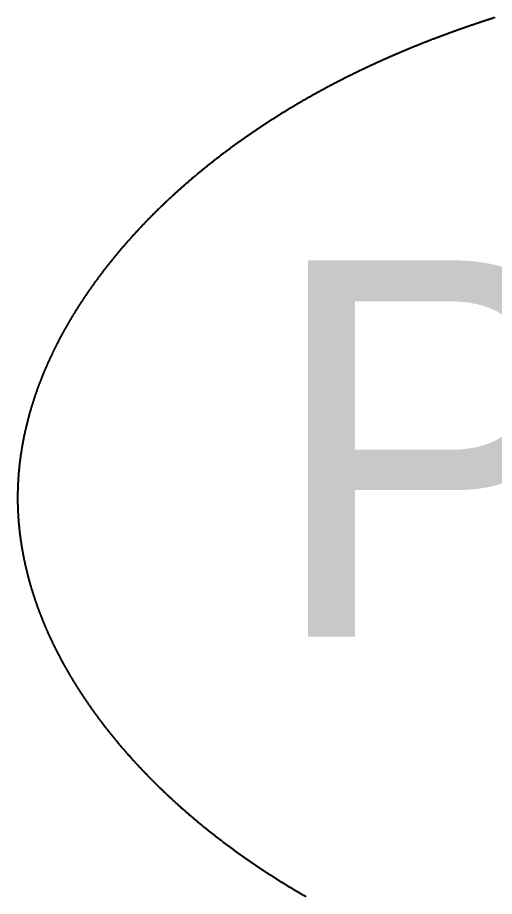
# Model space of a CAD drawing. Header units: millimetres. Extents: x 88 to 97873, y 32 to 55088.
# Drawn here: x 48573.68 to 48580.33, y 4638.84 to 4651.09 of the extents above; entities that cross this region are included whole.
import ezdxf

# ---------------------------------------------------------------- set-up
doc = ezdxf.new("R2010")
doc.units = ezdxf.units.MM
doc.header["$LTSCALE"] = 0.3
doc.layers.add('FICHAS_XLR', color=7, linetype='Continuous')
doc.styles.add('Standar', font='GOTHIC.TTF', dxfattribs={"height": 1.35})

# ---------------------------------------------------------------- blocks, each defined once
blk = doc.blocks.new('FICHA_XLR_FEMEA')
at = {"layer": 'FICHAS_XLR', "color": 0}
blk.add_lwpolyline([(-257.39, 1631.54), (-257.71, 1631.44), (-258.04, 1631.33), (-258.37, 1631.23), (-258.69, 1631.12), (-259.02, 1631.02), (-259.35, 1630.91), (-259.67, 1630.81), (-260, 1630.7), (-260.33, 1630.6), (-260.65, 1630.49), (-260.98, 1630.39), (-261.3, 1630.28), (-261.63, 1630.18), (-261.96, 1630.07), (-262.28, 1629.96), (-262.61, 1629.86), (-262.93, 1629.75), (-263.26, 1629.64), (-263.58, 1629.54), (-263.91, 1629.43), (-264.23, 1629.32), (-264.56, 1629.21), (-264.88, 1629.11), (-265.21, 1629), (-265.53, 1628.89), (-265.85, 1628.78), (-266.18, 1628.68), (-266.5, 1628.57), (-266.82, 1628.46), (-267.15, 1628.35), (-267.47, 1628.24), (-267.79, 1628.13), (-268.12, 1628.02), (-268.44, 1627.91), (-268.76, 1627.8), (-269.09, 1627.69), (-269.41, 1627.58), (-269.73, 1627.48), (-270.05, 1627.36), (-270.38, 1627.25), (-270.7, 1627.14), (-271.02, 1627.03), (-271.34, 1626.92), (-271.66, 1626.81), (-271.99, 1626.7), (-272.31, 1626.59), (-272.63, 1626.48), (-272.95, 1626.37), (-273.27, 1626.25), (-273.59, 1626.14), (-273.91, 1626.03), (-274.23, 1625.92), (-274.55, 1625.81), (-274.87, 1625.69), (-275.19, 1625.58), (-275.51, 1625.47), (-275.83, 1625.35), (-276.15, 1625.24), (-276.47, 1625.13), (-276.79, 1625.01), (-277.11, 1624.9), (-277.43, 1624.79), (-277.75, 1624.67), (-278.07, 1624.56), (-278.39, 1624.44), (-278.71, 1624.33), (-279.03, 1624.22), (-279.35, 1624.1), (-279.66, 1623.99), (-279.98, 1623.87), (-280.3, 1623.75), (-280.62, 1623.64), (-280.94, 1623.52), (-281.25, 1623.41), (-281.57, 1623.29), (-281.89, 1623.18), (-282.21, 1623.06), (-282.52, 1622.94), (-282.84, 1622.83), (-283.16, 1622.71), (-283.47, 1622.59), (-283.79, 1622.48), (-284.11, 1622.36), (-284.42, 1622.24), (-284.74, 1622.12), (-285.05, 1622.01), (-285.37, 1621.89), (-285.69, 1621.77), (-286, 1621.65), (-286.32, 1621.53), (-286.63, 1621.41), (-286.95, 1621.29), (-287.26, 1621.18), (-287.58, 1621.06), (-287.89, 1620.94), (-288.21, 1620.82), (-288.52, 1620.7), (-288.84, 1620.58), (-289.15, 1620.46), (-289.46, 1620.34), (-289.78, 1620.22), (-290.09, 1620.1), (-290.41, 1619.98), (-290.72, 1619.86), (-291.03, 1619.74), (-291.35, 1619.61), (-291.66, 1619.49), (-291.97, 1619.37), (-292.28, 1619.25), (-292.6, 1619.13), (-292.91, 1619.01), (-293.22, 1618.88), (-293.53, 1618.76), (-293.85, 1618.64), (-294.16, 1618.52), (-294.47, 1618.39), (-294.78, 1618.27), (-295.09, 1618.15), (-295.4, 1618.03), (-295.71, 1617.9), (-296.03, 1617.78), (-296.34, 1617.65), (-296.65, 1617.53), (-296.96, 1617.41), (-297.27, 1617.28), (-297.58, 1617.16), (-297.89, 1617.03), (-298.2, 1616.91), (-298.51, 1616.78), (-298.82, 1616.66), (-299.13, 1616.53), (-299.44, 1616.41), (-299.75, 1616.28), (-300.06, 1616.16), (-300.36, 1616.03), (-300.67, 1615.9), (-300.98, 1615.78), (-301.29, 1615.65), (-301.6, 1615.53), (-301.91, 1615.4), (-302.22, 1615.27), (-302.52, 1615.15), (-302.83, 1615.02), (-303.14, 1614.89), (-303.45, 1614.76), (-303.75, 1614.64), (-304.06, 1614.51), (-304.37, 1614.38), (-304.67, 1614.25), (-304.98, 1614.12), (-305.29, 1613.99), (-305.59, 1613.87), (-305.9, 1613.74), (-306.21, 1613.61), (-306.51, 1613.48), (-306.82, 1613.35), (-307.12, 1613.22), (-307.43, 1613.09), (-307.74, 1612.96), (-308.04, 1612.83), (-308.35, 1612.7), (-308.65, 1612.57), (-308.95, 1612.44), (-309.26, 1612.31), (-309.56, 1612.18), (-309.87, 1612.05), (-310.17, 1611.92), (-310.48, 1611.78), (-310.78, 1611.65), (-311.08, 1611.52), (-311.39, 1611.39), (-311.69, 1611.26), (-311.99, 1611.12), (-312.3, 1610.99), (-312.6, 1610.86), (-312.9, 1610.73), (-313.21, 1610.59), (-313.51, 1610.46), (-313.81, 1610.33), (-314.11, 1610.19), (-314.41, 1610.06), (-314.72, 1609.93), (-315.02, 1609.79), (-315.32, 1609.66), (-315.62, 1609.52), (-315.92, 1609.39), (-316.22, 1609.26), (-316.52, 1609.12), (-316.82, 1608.99), (-317.12, 1608.85), (-317.42, 1608.72), (-317.73, 1608.58), (-318.03, 1608.45), (-318.33, 1608.31), (-318.62, 1608.17), (-318.92, 1608.04), (-319.22, 1607.9), (-319.52, 1607.76), (-319.82, 1607.63), (-320.12, 1607.49), (-320.42, 1607.35), (-320.72, 1607.22), (-321.02, 1607.08), (-321.32, 1606.94), (-321.61, 1606.81), (-321.91, 1606.67), (-322.21, 1606.53), (-322.51, 1606.39), (-322.8, 1606.25), (-323.1, 1606.12), (-323.4, 1605.98), (-323.7, 1605.84), (-323.99, 1605.7), (-324.29, 1605.56), (-324.59, 1605.42), (-324.88, 1605.28), (-325.18, 1605.14), (-325.47, 1605), (-325.77, 1604.86), (-326.07, 1604.72), (-326.36, 1604.58), (-326.66, 1604.44), (-326.95, 1604.3), (-327.25, 1604.16), (-327.54, 1604.02), (-327.84, 1603.88), (-328.13, 1603.74), (-328.43, 1603.59), (-328.72, 1603.45), (-329.01, 1603.31), (-329.31, 1603.17), (-329.6, 1603.03), (-329.9, 1602.89), (-330.19, 1602.74), (-330.48, 1602.6), (-330.78, 1602.46), (-331.07, 1602.31), (-331.36, 1602.17), (-331.65, 1602.03), (-331.95, 1601.88), (-332.24, 1601.74), (-332.53, 1601.6), (-332.82, 1601.45), (-333.11, 1601.31), (-333.41, 1601.16), (-333.7, 1601.02), (-333.99, 1600.88), (-334.28, 1600.73), (-334.57, 1600.59), (-334.86, 1600.44), (-335.15, 1600.3), (-335.44, 1600.15), (-335.73, 1600), (-336.02, 1599.86), (-336.31, 1599.71), (-336.6, 1599.57), (-336.89, 1599.42), (-337.18, 1599.27), (-337.47, 1599.13), (-337.76, 1598.98), (-338.05, 1598.83), (-338.34, 1598.69), (-338.63, 1598.54), (-338.91, 1598.39), (-339.2, 1598.24), (-339.49, 1598.1), (-339.78, 1597.95), (-340.07, 1597.8), (-340.35, 1597.65), (-340.64, 1597.5), (-340.93, 1597.35), (-341.21, 1597.2), (-341.5, 1597.06), (-341.79, 1596.91), (-342.07, 1596.76), (-342.36, 1596.61), (-342.65, 1596.46), (-342.93, 1596.31), (-343.22, 1596.16), (-343.5, 1596.01), (-343.79, 1595.86), (-344.07, 1595.71), (-344.36, 1595.56), (-344.64, 1595.4), (-344.93, 1595.25), (-345.21, 1595.1), (-345.5, 1594.95), (-345.78, 1594.8), (-346.07, 1594.65), (-346.35, 1594.5), (-346.63, 1594.34), (-346.92, 1594.19), (-347.2, 1594.04), (-347.48, 1593.89), (-347.77, 1593.73), (-348.05, 1593.58), (-348.33, 1593.43), (-348.61, 1593.27), (-348.9, 1593.12), (-349.18, 1592.97), (-349.46, 1592.81), (-349.74, 1592.66), (-350.02, 1592.5), (-350.3, 1592.35), (-350.59, 1592.2), (-350.87, 1592.04), (-351.15, 1591.89), (-351.43, 1591.73), (-351.71, 1591.58), (-351.99, 1591.42), (-352.27, 1591.26), (-352.55, 1591.11), (-352.83, 1590.95), (-353.11, 1590.8), (-353.39, 1590.64), (-353.67, 1590.48), (-353.95, 1590.33), (-354.22, 1590.17), (-354.5, 1590.01), (-354.78, 1589.86), (-355.06, 1589.7), (-355.34, 1589.54), (-355.62, 1589.39), (-355.89, 1589.23), (-356.17, 1589.07), (-356.45, 1588.91), (-356.73, 1588.75), (-357, 1588.59), (-357.28, 1588.44), (-357.56, 1588.28), (-357.83, 1588.12), (-358.11, 1587.96), (-358.39, 1587.8), (-358.66, 1587.64), (-358.94, 1587.48), (-359.21, 1587.32), (-359.49, 1587.16), (-359.76, 1587), (-360.04, 1586.84), (-360.31, 1586.68), (-360.59, 1586.52), (-360.86, 1586.36), (-361.14, 1586.2), (-361.41, 1586.04), (-361.68, 1585.88), (-361.96, 1585.71), (-362.23, 1585.55), (-362.5, 1585.39), (-362.78, 1585.23), (-363.05, 1585.07), (-363.32, 1584.9), (-363.6, 1584.74), (-363.87, 1584.58), (-364.14, 1584.42), (-364.41, 1584.25), (-364.68, 1584.09), (-364.96, 1583.93), (-365.23, 1583.76), (-365.5, 1583.6), (-365.77, 1583.44), (-366.04, 1583.27), (-366.31, 1583.11), (-366.58, 1582.94), (-366.85, 1582.78), (-367.12, 1582.62), (-367.39, 1582.45), (-367.66, 1582.29), (-367.93, 1582.12), (-368.2, 1581.96), (-368.47, 1581.79), (-368.74, 1581.63), (-369.01, 1581.46), (-369.28, 1581.29), (-369.54, 1581.13), (-369.81, 1580.96), (-370.08, 1580.8), (-370.35, 1580.63), (-370.62, 1580.46), (-370.88, 1580.3), (-371.15, 1580.13), (-371.42, 1579.96), (-371.68, 1579.79), (-371.95, 1579.63), (-372.22, 1579.46), (-372.48, 1579.29), (-372.75, 1579.12), (-373.01, 1578.96), (-373.28, 1578.79), (-373.55, 1578.62), (-373.81, 1578.45), (-374.08, 1578.28), (-374.34, 1578.11), (-374.61, 1577.94), (-374.87, 1577.77), (-375.13, 1577.61), (-375.4, 1577.44), (-375.66, 1577.27), (-375.93, 1577.1), (-376.19, 1576.93), (-376.45, 1576.76), (-376.72, 1576.59), (-376.98, 1576.42), (-377.24, 1576.24), (-377.5, 1576.07), (-377.77, 1575.9), (-378.03, 1575.73), (-378.29, 1575.56), (-378.55, 1575.39), (-378.81, 1575.22), (-379.07, 1575.05), (-379.34, 1574.87), (-379.6, 1574.7), (-379.86, 1574.53), (-380.12, 1574.36), (-380.38, 1574.19), (-380.64, 1574.01), (-380.9, 1573.84), (-381.16, 1573.67), (-381.42, 1573.49), (-381.68, 1573.32), (-381.94, 1573.15), (-382.19, 1572.97), (-382.45, 1572.8), (-382.71, 1572.63), (-382.97, 1572.45), (-383.23, 1572.28), (-383.49, 1572.1), (-383.74, 1571.93), (-384, 1571.76), (-384.26, 1571.58), (-384.52, 1571.41), (-384.77, 1571.23), (-385.03, 1571.06), (-385.29, 1570.88), (-385.54, 1570.71), (-385.8, 1570.53), (-386.05, 1570.35), (-386.31, 1570.18), (-386.56, 1570), (-386.82, 1569.83), (-387.07, 1569.65), (-387.33, 1569.47), (-387.58, 1569.3), (-387.84, 1569.12), (-388.09, 1568.94), (-388.35, 1568.77), (-388.6, 1568.59), (-388.85, 1568.41), (-389.11, 1568.23), (-389.36, 1568.06), (-389.61, 1567.88), (-389.87, 1567.7), (-390.12, 1567.52), (-390.37, 1567.34), (-390.62, 1567.16), (-390.88, 1566.99), (-391.13, 1566.81), (-391.38, 1566.63), (-391.63, 1566.45), (-391.88, 1566.27), (-392.13, 1566.09), (-392.38, 1565.91), (-392.63, 1565.73), (-392.88, 1565.55), (-393.13, 1565.37), (-393.38, 1565.19), (-393.63, 1565.01), (-393.88, 1564.83), (-394.13, 1564.65), (-394.38, 1564.47), (-394.63, 1564.29), (-394.88, 1564.11), (-395.13, 1563.93), (-395.37, 1563.75), (-395.62, 1563.57), (-395.87, 1563.38), (-396.12, 1563.2), (-396.36, 1563.02), (-396.61, 1562.84), (-396.86, 1562.66), (-397.1, 1562.47), (-397.35, 1562.29), (-397.6, 1562.11), (-397.84, 1561.93), (-398.09, 1561.74), (-398.33, 1561.56), (-398.58, 1561.38), (-398.82, 1561.2), (-399.07, 1561.01), (-399.31, 1560.83), (-399.56, 1560.64), (-399.8, 1560.46), (-400.05, 1560.28), (-400.29, 1560.09), (-400.53, 1559.91), (-400.78, 1559.72), (-401.02, 1559.54), (-401.26, 1559.36), (-401.51, 1559.17), (-401.75, 1558.99), (-401.99, 1558.8), (-402.23, 1558.62), (-402.48, 1558.43), (-402.72, 1558.25), (-402.96, 1558.06), (-403.2, 1557.87), (-403.44, 1557.69), (-403.68, 1557.5), (-403.92, 1557.32), (-404.16, 1557.13), (-404.4, 1556.94), (-404.64, 1556.76), (-404.88, 1556.57), (-405.12, 1556.38), (-405.36, 1556.2), (-405.6, 1556.01), (-405.84, 1555.82), (-406.08, 1555.63), (-406.32, 1555.45), (-406.55, 1555.26), (-406.79, 1555.07), (-407.03, 1554.88), (-407.27, 1554.7), (-407.5, 1554.51), (-407.74, 1554.32), (-407.98, 1554.13), (-408.21, 1553.94), (-408.45, 1553.75), (-408.69, 1553.57), (-408.92, 1553.38), (-409.16, 1553.19), (-409.39, 1553), (-409.63, 1552.81), (-409.86, 1552.62), (-410.1, 1552.43), (-410.33, 1552.24), (-410.57, 1552.05), (-410.8, 1551.86), (-411.04, 1551.67), (-411.27, 1551.48), (-411.5, 1551.29), (-411.74, 1551.1), (-411.97, 1550.91), (-412.2, 1550.72), (-412.43, 1550.53), (-412.67, 1550.33), (-412.9, 1550.14), (-413.13, 1549.95), (-413.36, 1549.76), (-413.59, 1549.57), (-413.82, 1549.38), (-414.06, 1549.19), (-414.29, 1548.99), (-414.52, 1548.8), (-414.75, 1548.61), (-414.98, 1548.42), (-415.21, 1548.22), (-415.44, 1548.03), (-415.67, 1547.84), (-415.89, 1547.65), (-416.12, 1547.45), (-416.35, 1547.26), (-416.58, 1547.07), (-416.81, 1546.87), (-417.04, 1546.68), (-417.26, 1546.49), (-417.49, 1546.29), (-417.72, 1546.1), (-417.95, 1545.9), (-418.17, 1545.71), (-418.4, 1545.52), (-418.63, 1545.32), (-418.85, 1545.13), (-419.08, 1544.93), (-419.3, 1544.74), (-419.53, 1544.54), (-419.75, 1544.35), (-419.98, 1544.15), (-420.2, 1543.96), (-420.43, 1543.76), (-420.65, 1543.57), (-420.88, 1543.37), (-421.1, 1543.17), (-421.32, 1542.98), (-421.55, 1542.78), (-421.77, 1542.59), (-421.99, 1542.39), (-422.22, 1542.19), (-422.44, 1542), (-422.66, 1541.8), (-422.88, 1541.6), (-423.1, 1541.41), (-423.32, 1541.21), (-423.55, 1541.01), (-423.77, 1540.82), (-423.99, 1540.62), (-424.21, 1540.42), (-424.43, 1540.22), (-424.65, 1540.02), (-424.87, 1539.83), (-425.09, 1539.63), (-425.31, 1539.43), (-425.53, 1539.23), (-425.74, 1539.03), (-425.96, 1538.84), (-426.18, 1538.64), (-426.4, 1538.44), (-426.62, 1538.24), (-426.83, 1538.04), (-427.05, 1537.84), (-427.27, 1537.64), (-427.49, 1537.44), (-427.7, 1537.24), (-427.92, 1537.04), (-428.14, 1536.84), (-428.35, 1536.64), (-428.57, 1536.44), (-428.78, 1536.24), (-429, 1536.04), (-429.21, 1535.84), (-429.43, 1535.64), (-429.64, 1535.44), (-429.86, 1535.24), (-430.07, 1535.04), (-430.28, 1534.84), (-430.5, 1534.64), (-430.71, 1534.44), (-430.92, 1534.24), (-431.14, 1534.04), (-431.35, 1533.83), (-431.56, 1533.63), (-431.77, 1533.43), (-431.98, 1533.23), (-432.2, 1533.03), (-432.41, 1532.82), (-432.62, 1532.62), (-432.83, 1532.42), (-433.04, 1532.22), (-433.25, 1532.02), (-433.46, 1531.81), (-433.67, 1531.61), (-433.88, 1531.41), (-434.09, 1531.2), (-434.3, 1531), (-434.51, 1530.8), (-434.72, 1530.59), (-434.92, 1530.39), (-435.13, 1530.19), (-435.34, 1529.98), (-435.55, 1529.78), (-435.75, 1529.58), (-435.96, 1529.37), (-436.17, 1529.17), (-436.38, 1528.96), (-436.58, 1528.76), (-436.79, 1528.55), (-436.99, 1528.35), (-437.2, 1528.15), (-437.4, 1527.94), (-437.61, 1527.74), (-437.81, 1527.53), (-438.02, 1527.33), (-438.22, 1527.12), (-438.43, 1526.92), (-438.63, 1526.71), (-438.84, 1526.5), (-439.04, 1526.3), (-439.24, 1526.09), (-439.44, 1525.89), (-439.65, 1525.68), (-439.85, 1525.47), (-440.05, 1525.27), (-440.25, 1525.06), (-440.46, 1524.86), (-440.66, 1524.65), (-440.86, 1524.44), (-441.06, 1524.24), (-441.26, 1524.03), (-441.46, 1523.82), (-441.66, 1523.61), (-441.86, 1523.41), (-442.06, 1523.2), (-442.26, 1522.99), (-442.46, 1522.79), (-442.66, 1522.58), (-442.86, 1522.37), (-443.05, 1522.16), (-443.25, 1521.95), (-443.45, 1521.75), (-443.65, 1521.54), (-443.84, 1521.33), (-444.04, 1521.12), (-444.24, 1520.91), (-444.43, 1520.7), (-444.63, 1520.5), (-444.83, 1520.29), (-445.02, 1520.08), (-445.22, 1519.87), (-445.41, 1519.66), (-445.61, 1519.45), (-445.8, 1519.24), (-446, 1519.03), (-446.19, 1518.82), (-446.39, 1518.61), (-446.58, 1518.4), (-446.77, 1518.19), (-446.97, 1517.98), (-447.16, 1517.77), (-447.35, 1517.56), (-447.54, 1517.35), (-447.74, 1517.14), (-447.93, 1516.93), (-448.12, 1516.72), (-448.31, 1516.51), (-448.5, 1516.3), (-448.69, 1516.09), (-448.88, 1515.88), (-449.07, 1515.67), (-449.26, 1515.45), (-449.45, 1515.24), (-449.64, 1515.03), (-449.83, 1514.82), (-450.02, 1514.61), (-450.21, 1514.4), (-450.4, 1514.19), (-450.59, 1513.97), (-450.77, 1513.76), (-450.96, 1513.55), (-451.15, 1513.34), (-451.34, 1513.13), (-451.52, 1512.91), (-451.71, 1512.7), (-451.9, 1512.49), (-452.08, 1512.28), (-452.27, 1512.06), (-452.45, 1511.85), (-452.64, 1511.64), (-452.82, 1511.42), (-453.01, 1511.21), (-453.19, 1511), (-453.38, 1510.78), (-453.56, 1510.57), (-453.75, 1510.36), (-453.93, 1510.14), (-454.11, 1509.93), (-454.3, 1509.72), (-454.48, 1509.5), (-454.66, 1509.29), (-454.84, 1509.07), (-455.02, 1508.86), (-455.21, 1508.64), (-455.39, 1508.43), (-455.57, 1508.22), (-455.75, 1508), (-455.93, 1507.79), (-456.11, 1507.57), (-456.29, 1507.36), (-456.47, 1507.14), (-456.65, 1506.93), (-456.83, 1506.71), (-457.01, 1506.5), (-457.19, 1506.28), (-457.36, 1506.06), (-457.54, 1505.85), (-457.72, 1505.63), (-457.9, 1505.42), (-458.07, 1505.2), (-458.25, 1504.99), (-458.43, 1504.77), (-458.6, 1504.55), (-458.78, 1504.34), (-458.96, 1504.12), (-459.13, 1503.9), (-459.31, 1503.69), (-459.48, 1503.47), (-459.66, 1503.25), (-459.83, 1503.04), (-460.01, 1502.82), (-460.18, 1502.6), (-460.35, 1502.39), (-460.53, 1502.17), (-460.7, 1501.95), (-460.87, 1501.74), (-461.05, 1501.52), (-461.22, 1501.3), (-461.39, 1501.08), (-461.56, 1500.87), (-461.73, 1500.65), (-461.91, 1500.43), (-462.08, 1500.21), (-462.25, 1499.99), (-462.42, 1499.78), (-462.59, 1499.56), (-462.76, 1499.34), (-462.93, 1499.12), (-463.1, 1498.9), (-463.27, 1498.68), (-463.43, 1498.46), (-463.6, 1498.25), (-463.77, 1498.03), (-463.94, 1497.81), (-464.11, 1497.59), (-464.27, 1497.37), (-464.44, 1497.15), (-464.61, 1496.93), (-464.77, 1496.71), (-464.94, 1496.49), (-465.11, 1496.27), (-465.27, 1496.05), (-465.44, 1495.83), (-465.6, 1495.61), (-465.77, 1495.39), (-465.93, 1495.17), (-466.1, 1494.95), (-466.26, 1494.73), (-466.42, 1494.51), (-466.59, 1494.29), (-466.75, 1494.07), (-466.91, 1493.85), (-467.08, 1493.63), (-467.24, 1493.41), (-467.4, 1493.19), (-467.56, 1492.97), (-467.72, 1492.75), (-467.88, 1492.53), (-468.05, 1492.31), (-468.21, 1492.09), (-468.37, 1491.86), (-468.53, 1491.64), (-468.69, 1491.42), (-468.85, 1491.2), (-469.01, 1490.98), (-469.16, 1490.76), (-469.32, 1490.54), (-469.48, 1490.31), (-469.64, 1490.09), (-469.8, 1489.87), (-469.95, 1489.65), (-470.11, 1489.43), (-470.27, 1489.2), (-470.43, 1488.98), (-470.58, 1488.76), (-470.74, 1488.54), (-470.89, 1488.31), (-471.05, 1488.09), (-471.2, 1487.87), (-471.36, 1487.65), (-471.51, 1487.42), (-471.67, 1487.2), (-471.82, 1486.98), (-471.98, 1486.75), (-472.13, 1486.53), (-472.28, 1486.31), (-472.44, 1486.08), (-472.59, 1485.86), (-472.74, 1485.64), (-472.89, 1485.41), (-473.04, 1485.19), (-473.2, 1484.97), (-473.35, 1484.74), (-473.5, 1484.52), (-473.65, 1484.29), (-473.8, 1484.07), (-473.95, 1483.85), (-474.1, 1483.62), (-474.25, 1483.4), (-474.4, 1483.17), (-474.55, 1482.95), (-474.69, 1482.72), (-474.84, 1482.5), (-474.99, 1482.28), (-475.14, 1482.05), (-475.29, 1481.83), (-475.43, 1481.6), (-475.58, 1481.38), (-475.73, 1481.15), (-475.87, 1480.93), (-476.02, 1480.7), (-476.16, 1480.48), (-476.31, 1480.25), (-476.45, 1480.02), (-476.6, 1479.8), (-476.74, 1479.57), (-476.89, 1479.35), (-477.03, 1479.12), (-477.18, 1478.9), (-477.32, 1478.67), (-477.46, 1478.45), (-477.6, 1478.22), (-477.75, 1477.99), (-477.89, 1477.77), (-478.03, 1477.54), (-478.17, 1477.31), (-478.31, 1477.09), (-478.45, 1476.86), (-478.6, 1476.64), (-478.74, 1476.41), (-478.88, 1476.18), (-479.02, 1475.96), (-479.15, 1475.73), (-479.29, 1475.5), (-479.43, 1475.28), (-479.57, 1475.05), (-479.71, 1474.82), (-479.85, 1474.59), (-479.99, 1474.37), (-480.12, 1474.14), (-480.26, 1473.91), (-480.4, 1473.68), (-480.53, 1473.46), (-480.67, 1473.23), (-480.8, 1473), (-480.94, 1472.77), (-481.08, 1472.55), (-481.21, 1472.32), (-481.35, 1472.09), (-481.48, 1471.86), (-481.61, 1471.64), (-481.75, 1471.41), (-481.88, 1471.18), (-482.01, 1470.95), (-482.15, 1470.72), (-482.28, 1470.49), (-482.41, 1470.27), (-482.54, 1470.04), (-482.68, 1469.81), (-482.81, 1469.58), (-482.94, 1469.35), (-483.07, 1469.12), (-483.2, 1468.89), (-483.33, 1468.67), (-483.46, 1468.44), (-483.59, 1468.21), (-483.72, 1467.98), (-483.85, 1467.75), (-483.97, 1467.52), (-484.1, 1467.29), (-484.23, 1467.06), (-484.36, 1466.83), (-484.49, 1466.6), (-484.61, 1466.37), (-484.74, 1466.14), (-484.87, 1465.91), (-484.99, 1465.68), (-485.12, 1465.45), (-485.24, 1465.22), (-485.37, 1465), (-485.49, 1464.77), (-485.62, 1464.54), (-485.74, 1464.31), (-485.87, 1464.07), (-485.99, 1463.84), (-486.11, 1463.61), (-486.24, 1463.38), (-486.36, 1463.15), (-486.48, 1462.92), (-486.6, 1462.69), (-486.73, 1462.46), (-486.85, 1462.23), (-486.97, 1462), (-487.09, 1461.77), (-487.21, 1461.54), (-487.33, 1461.31), (-487.45, 1461.08), (-487.57, 1460.85), (-487.69, 1460.62), (-487.81, 1460.38), (-487.93, 1460.15), (-488.05, 1459.92), (-488.16, 1459.69), (-488.28, 1459.46), (-488.4, 1459.23), (-488.52, 1459), (-488.63, 1458.77), (-488.75, 1458.53), (-488.87, 1458.3), (-488.98, 1458.07), (-489.1, 1457.84), (-489.21, 1457.61), (-489.33, 1457.38), (-489.44, 1457.14), (-489.56, 1456.91), (-489.67, 1456.68), (-489.78, 1456.45), (-489.9, 1456.22), (-490.01, 1455.98), (-490.12, 1455.75), (-490.24, 1455.52), (-490.35, 1455.29), (-490.46, 1455.05), (-490.57, 1454.82), (-490.68, 1454.59), (-490.79, 1454.36), (-490.9, 1454.12), (-491.01, 1453.89), (-491.12, 1453.66), (-491.23, 1453.43), (-491.34, 1453.19), (-491.45, 1452.96), (-491.56, 1452.73), (-491.67, 1452.49), (-491.78, 1452.26), (-491.89, 1452.03), (-491.99, 1451.79), (-492.1, 1451.56), (-492.21, 1451.33), (-492.31, 1451.09), (-492.42, 1450.86), (-492.53, 1450.63), (-492.63, 1450.39), (-492.74, 1450.16), (-492.84, 1449.93), (-492.95, 1449.69), (-493.05, 1449.46), (-493.15, 1449.23), (-493.26, 1448.99), (-493.36, 1448.76), (-493.46, 1448.52), (-493.57, 1448.29), (-493.67, 1448.06), (-493.77, 1447.82), (-493.87, 1447.59), (-493.97, 1447.35), (-494.07, 1447.12), (-494.17, 1446.89), (-494.27, 1446.65), (-494.37, 1446.42), (-494.47, 1446.18), (-494.57, 1445.95), (-494.67, 1445.71), (-494.77, 1445.48), (-494.87, 1445.25), (-494.97, 1445.01), (-495.07, 1444.78), (-495.16, 1444.54), (-495.26, 1444.31), (-495.36, 1444.07), (-495.45, 1443.84), (-495.55, 1443.6), (-495.65, 1443.37), (-495.74, 1443.13), (-495.84, 1442.9), (-495.93, 1442.66), (-496.03, 1442.43), (-496.12, 1442.19), (-496.21, 1441.96), (-496.31, 1441.72), (-496.4, 1441.49), (-496.49, 1441.25), (-496.59, 1441.02), (-496.68, 1440.78), (-496.77, 1440.54), (-496.86, 1440.31), (-496.95, 1440.07), (-497.04, 1439.84), (-497.13, 1439.6), (-497.22, 1439.37), (-497.31, 1439.13), (-497.4, 1438.89), (-497.49, 1438.66), (-497.58, 1438.42), (-497.67, 1438.19), (-497.76, 1437.95), (-497.85, 1437.72), (-497.93, 1437.48), (-498.02, 1437.24), (-498.11, 1437.01), (-498.19, 1436.77), (-498.28, 1436.53), (-498.37, 1436.3), (-498.45, 1436.06), (-498.54, 1435.83), (-498.62, 1435.59), (-498.71, 1435.35), (-498.79, 1435.12), (-498.88, 1434.88), (-498.96, 1434.64), (-499.04, 1434.41), (-499.13, 1434.17), (-499.21, 1433.93), (-499.29, 1433.7), (-499.37, 1433.46), (-499.45, 1433.22), (-499.54, 1432.99), (-499.62, 1432.75), (-499.7, 1432.51), (-499.78, 1432.28), (-499.86, 1432.04), (-499.94, 1431.8), (-500.02, 1431.56), (-500.09, 1431.33), (-500.17, 1431.09), (-500.25, 1430.85), (-500.33, 1430.62), (-500.41, 1430.38), (-500.48, 1430.14), (-500.56, 1429.9), (-500.64, 1429.67), (-500.71, 1429.43), (-500.79, 1429.19), (-500.87, 1428.95), (-500.94, 1428.72), (-501.02, 1428.48), (-501.09, 1428.24), (-501.16, 1428), (-501.24, 1427.77), (-501.31, 1427.53), (-501.38, 1427.29), (-501.46, 1427.05), (-501.53, 1426.82), (-501.6, 1426.58), (-501.67, 1426.34), (-501.75, 1426.1), (-501.82, 1425.86), (-501.89, 1425.63), (-501.96, 1425.39), (-502.03, 1425.15), (-502.1, 1424.91), (-502.17, 1424.67), (-502.24, 1424.44), (-502.31, 1424.2), (-502.37, 1423.96), (-502.44, 1423.72), (-502.51, 1423.48), (-502.58, 1423.25), (-502.64, 1423.01), (-502.71, 1422.77), (-502.78, 1422.53), (-502.84, 1422.29), (-502.91, 1422.05), (-502.97, 1421.82), (-503.04, 1421.58), (-503.1, 1421.34), (-503.17, 1421.1), (-503.23, 1420.86), (-503.3, 1420.62), (-503.36, 1420.38), (-503.42, 1420.15), (-503.48, 1419.91), (-503.55, 1419.67), (-503.61, 1419.43), (-503.67, 1419.19), (-503.73, 1418.95), (-503.79, 1418.71), (-503.85, 1418.47), (-503.91, 1418.23), (-503.97, 1418), (-504.03, 1417.76), (-504.09, 1417.52), (-504.15, 1417.28), (-504.21, 1417.04), (-504.27, 1416.8), (-504.32, 1416.56), (-504.38, 1416.32), (-504.44, 1416.08), (-504.5, 1415.84), (-504.55, 1415.6), (-504.61, 1415.37), (-504.66, 1415.13), (-504.72, 1414.89), (-504.77, 1414.65), (-504.83, 1414.41), (-504.88, 1414.17), (-504.94, 1413.93), (-504.99, 1413.69), (-505.04, 1413.45), (-505.1, 1413.21), (-505.15, 1412.97), (-505.2, 1412.73), (-505.25, 1412.49), (-505.3, 1412.25), (-505.35, 1412.01), (-505.4, 1411.77), (-505.46, 1411.53), (-505.51, 1411.29), (-505.56, 1411.06), (-505.6, 1410.82), (-505.65, 1410.58), (-505.7, 1410.34), (-505.75, 1410.1), (-505.8, 1409.86), (-505.85, 1409.62), (-505.89, 1409.38), (-505.94, 1409.14), (-505.99, 1408.9), (-506.03, 1408.66), (-506.08, 1408.42), (-506.12, 1408.18), (-506.17, 1407.94), (-506.21, 1407.7), (-506.26, 1407.46), (-506.3, 1407.22), (-506.34, 1406.98), (-506.39, 1406.74), (-506.43, 1406.5), (-506.47, 1406.26), (-506.52, 1406.02), (-506.56, 1405.78), (-506.6, 1405.54), (-506.64, 1405.3), (-506.68, 1405.06), (-506.72, 1404.82), (-506.76, 1404.58), (-506.8, 1404.34), (-506.84, 1404.1), (-506.88, 1403.85), (-506.92, 1403.61), (-506.96, 1403.37), (-506.99, 1403.13), (-507.03, 1402.89), (-507.07, 1402.65), (-507.11, 1402.41), (-507.14, 1402.17), (-507.18, 1401.93), (-507.21, 1401.69), (-507.25, 1401.45), (-507.28, 1401.21), (-507.32, 1400.97), (-507.35, 1400.73), (-507.39, 1400.49), (-507.42, 1400.25), (-507.45, 1400.01), (-507.49, 1399.77), (-507.52, 1399.53), (-507.55, 1399.29), (-507.58, 1399.05), (-507.61, 1398.8), (-507.65, 1398.56), (-507.68, 1398.32), (-507.71, 1398.08), (-507.74, 1397.84), (-507.77, 1397.6), (-507.8, 1397.36), (-507.82, 1397.12), (-507.85, 1396.88), (-507.88, 1396.64), (-507.91, 1396.4), (-507.94, 1396.16), (-507.96, 1395.92), (-507.99, 1395.68), (-508.02, 1395.43), (-508.04, 1395.19), (-508.07, 1394.95), (-508.09, 1394.71), (-508.12, 1394.47), (-508.14, 1394.23), (-508.17, 1393.99), (-508.19, 1393.75), (-508.21, 1393.51), (-508.24, 1393.27), (-508.26, 1393.03), (-508.28, 1392.78), (-508.3, 1392.54), (-508.32, 1392.3), (-508.35, 1392.06), (-508.37, 1391.82), (-508.39, 1391.58), (-508.41, 1391.34), (-508.43, 1391.1), (-508.45, 1390.86), (-508.46, 1390.62), (-508.48, 1390.37), (-508.5, 1390.13), (-508.52, 1389.89), (-508.54, 1389.65), (-508.55, 1389.41), (-508.57, 1389.17), (-508.59, 1388.93), (-508.6, 1388.69), (-508.62, 1388.45), (-508.63, 1388.2), (-508.65, 1387.96), (-508.66, 1387.72), (-508.68, 1387.48), (-508.69, 1387.24), (-508.7, 1387), (-508.72, 1386.76), (-508.73, 1386.52), (-508.74, 1386.28), (-508.75, 1386.03), (-508.77, 1385.79), (-508.78, 1385.55), (-508.79, 1385.31), (-508.8, 1385.07), (-508.81, 1384.83), (-508.82, 1384.59), (-508.83, 1384.35), (-508.84, 1384.11), (-508.84, 1383.86), (-508.85, 1383.62), (-508.86, 1383.38), (-508.87, 1383.14), (-508.87, 1382.9), (-508.88, 1382.66), (-508.89, 1382.42), (-508.89, 1382.18), (-508.9, 1381.93), (-508.9, 1381.69), (-508.91, 1381.45), (-508.91, 1381.21), (-508.92, 1380.97), (-508.92, 1380.73), (-508.92, 1380.49), (-508.93, 1380.25), (-508.93, 1380), (-508.93, 1379.76), (-508.93, 1379.52), (-508.93, 1379.28), (-508.93, 1379.04), (-508.94, 1378.8), (-508.94, 1378.56), (-508.94, 1378.32), (-508.93, 1378.07), (-508.93, 1377.83), (-508.93, 1377.59), (-508.93, 1377.35), (-508.93, 1377.11), (-508.93, 1376.87), (-508.92, 1376.63), (-508.92, 1376.39), (-508.92, 1376.14), (-508.91, 1375.9), (-508.91, 1375.66), (-508.9, 1375.42), (-508.9, 1375.18), (-508.89, 1374.94), (-508.89, 1374.7), (-508.88, 1374.46), (-508.87, 1374.21), (-508.87, 1373.97), (-508.86, 1373.73), (-508.85, 1373.49), (-508.84, 1373.25), (-508.84, 1373.01), (-508.83, 1372.77), (-508.82, 1372.53), (-508.81, 1372.28), (-508.8, 1372.04), (-508.79, 1371.8), (-508.78, 1371.56), (-508.77, 1371.32), (-508.75, 1371.08), (-508.74, 1370.84), (-508.73, 1370.6), (-508.72, 1370.36), (-508.7, 1370.11), (-508.69, 1369.87), (-508.68, 1369.63), (-508.66, 1369.39), (-508.65, 1369.15), (-508.63, 1368.91), (-508.62, 1368.67), (-508.6, 1368.43), (-508.59, 1368.19), (-508.57, 1367.94), (-508.55, 1367.7), (-508.54, 1367.46), (-508.52, 1367.22), (-508.5, 1366.98), (-508.48, 1366.74), (-508.46, 1366.5), (-508.45, 1366.26), (-508.43, 1366.02), (-508.41, 1365.77), (-508.39, 1365.53), (-508.37, 1365.29), (-508.35, 1365.05), (-508.32, 1364.81), (-508.3, 1364.57), (-508.28, 1364.33), (-508.26, 1364.09), (-508.24, 1363.85), (-508.21, 1363.61), (-508.19, 1363.37), (-508.17, 1363.12), (-508.14, 1362.88), (-508.12, 1362.64), (-508.09, 1362.4), (-508.07, 1362.16), (-508.04, 1361.92), (-508.02, 1361.68), (-507.99, 1361.44), (-507.96, 1361.2), (-507.94, 1360.96), (-507.91, 1360.72), (-507.88, 1360.47), (-507.85, 1360.23), (-507.82, 1359.99), (-507.8, 1359.75), (-507.77, 1359.51), (-507.74, 1359.27), (-507.71, 1359.03), (-507.68, 1358.79), (-507.65, 1358.55), (-507.61, 1358.31), (-507.58, 1358.07), (-507.55, 1357.83), (-507.52, 1357.59), (-507.49, 1357.35), (-507.45, 1357.11), (-507.42, 1356.86), (-507.39, 1356.62), (-507.35, 1356.38), (-507.32, 1356.14), (-507.28, 1355.9), (-507.25, 1355.66), (-507.21, 1355.42), (-507.18, 1355.18), (-507.14, 1354.94), (-507.11, 1354.7), (-507.07, 1354.46), (-507.03, 1354.22), (-506.99, 1353.98), (-506.96, 1353.74), (-506.92, 1353.5), (-506.88, 1353.26), (-506.84, 1353.02), (-506.8, 1352.78), (-506.76, 1352.54), (-506.72, 1352.3), (-506.68, 1352.06), (-506.64, 1351.82), (-506.6, 1351.58), (-506.56, 1351.34), (-506.52, 1351.1), (-506.47, 1350.86), (-506.43, 1350.62), (-506.39, 1350.38), (-506.34, 1350.14), (-506.3, 1349.9), (-506.26, 1349.66), (-506.21, 1349.42), (-506.17, 1349.18), (-506.12, 1348.94), (-506.08, 1348.7), (-506.03, 1348.46), (-505.99, 1348.22), (-505.94, 1347.98), (-505.89, 1347.74), (-505.85, 1347.5), (-505.8, 1347.26), (-505.75, 1347.02), (-505.7, 1346.78), (-505.65, 1346.54), (-505.6, 1346.3), (-505.56, 1346.06), (-505.51, 1345.82), (-505.46, 1345.58), (-505.4, 1345.34), (-505.35, 1345.1), (-505.3, 1344.86), (-505.25, 1344.62), (-505.2, 1344.38), (-505.15, 1344.14), (-505.1, 1343.9), (-505.04, 1343.66), (-504.99, 1343.42), (-504.94, 1343.18), (-504.88, 1342.94), (-504.83, 1342.7), (-504.77, 1342.47), (-504.72, 1342.23), (-504.66, 1341.99), (-504.61, 1341.75), (-504.55, 1341.51), (-504.5, 1341.27), (-504.44, 1341.03), (-504.38, 1340.79), (-504.32, 1340.55), (-504.27, 1340.31), (-504.21, 1340.07), (-504.15, 1339.83), (-504.09, 1339.6), (-504.03, 1339.36), (-503.97, 1339.12), (-503.91, 1338.88), (-503.85, 1338.64), (-503.79, 1338.4), (-503.73, 1338.16), (-503.67, 1337.92), (-503.61, 1337.68), (-503.55, 1337.45), (-503.48, 1337.21), (-503.42, 1336.97), (-503.36, 1336.73), (-503.3, 1336.49), (-503.23, 1336.25), (-503.17, 1336.01), (-503.1, 1335.78), (-503.04, 1335.54), (-502.97, 1335.3), (-502.91, 1335.06), (-502.84, 1334.82), (-502.78, 1334.58), (-502.71, 1334.34), (-502.64, 1334.11), (-502.58, 1333.87), (-502.51, 1333.63), (-502.44, 1333.39), (-502.37, 1333.15), (-502.31, 1332.91), (-502.24, 1332.68), (-502.17, 1332.44), (-502.1, 1332.2), (-502.03, 1331.96), (-501.96, 1331.72), (-501.89, 1331.49), (-501.82, 1331.25), (-501.75, 1331.01), (-501.67, 1330.77), (-501.6, 1330.53), (-501.53, 1330.3), (-501.46, 1330.06), (-501.38, 1329.82), (-501.31, 1329.58), (-501.24, 1329.35), (-501.16, 1329.11), (-501.09, 1328.87), (-501.02, 1328.63), (-500.94, 1328.4), (-500.87, 1328.16), (-500.79, 1327.92), (-500.71, 1327.68), (-500.64, 1327.45), (-500.56, 1327.21), (-500.48, 1326.97), (-500.41, 1326.73), (-500.33, 1326.5), (-500.25, 1326.26), (-500.17, 1326.02), (-500.09, 1325.79), (-500.02, 1325.55), (-499.94, 1325.31), (-499.86, 1325.07), (-499.78, 1324.84), (-499.7, 1324.6), (-499.62, 1324.36), (-499.54, 1324.13), (-499.45, 1323.89), (-499.37, 1323.65), (-499.29, 1323.42), (-499.21, 1323.18), (-499.13, 1322.94), (-499.04, 1322.71), (-498.96, 1322.47), (-498.88, 1322.23), (-498.79, 1322), (-498.71, 1321.76), (-498.62, 1321.52), (-498.54, 1321.29), (-498.45, 1321.05), (-498.37, 1320.81), (-498.28, 1320.58), (-498.19, 1320.34), (-498.11, 1320.11), (-498.02, 1319.87), (-497.93, 1319.63), (-497.85, 1319.4), (-497.76, 1319.16), (-497.67, 1318.93), (-497.58, 1318.69), (-497.49, 1318.45), (-497.4, 1318.22), (-497.31, 1317.98), (-497.22, 1317.75), (-497.13, 1317.51), (-497.04, 1317.28), (-496.95, 1317.04), (-496.86, 1316.8), (-496.77, 1316.57), (-496.68, 1316.33), (-496.59, 1316.1), (-496.49, 1315.86), (-496.4, 1315.63), (-496.31, 1315.39), (-496.21, 1315.16), (-496.12, 1314.92), (-496.03, 1314.69), (-495.93, 1314.45), (-495.84, 1314.22), (-495.74, 1313.98), (-495.65, 1313.75), (-495.55, 1313.51), (-495.45, 1313.28), (-495.36, 1313.04), (-495.26, 1312.81), (-495.16, 1312.57), (-495.07, 1312.34), (-494.97, 1312.1), (-494.87, 1311.87), (-494.77, 1311.63), (-494.67, 1311.4), (-494.57, 1311.16), (-494.47, 1310.93), (-494.37, 1310.7), (-494.27, 1310.46), (-494.17, 1310.23), (-494.07, 1309.99), (-493.97, 1309.76), (-493.87, 1309.52), (-493.77, 1309.29), (-493.67, 1309.06), (-493.57, 1308.82), (-493.46, 1308.59), (-493.36, 1308.35), (-493.26, 1308.12), (-493.15, 1307.89), (-493.05, 1307.65), (-492.95, 1307.42), (-492.84, 1307.19), (-492.74, 1306.95), (-492.63, 1306.72), (-492.53, 1306.49), (-492.42, 1306.25), (-492.31, 1306.02), (-492.21, 1305.79), (-492.1, 1305.55), (-491.99, 1305.32), (-491.89, 1305.09), (-491.78, 1304.85), (-491.67, 1304.62), (-491.56, 1304.39), (-491.45, 1304.15), (-491.34, 1303.92), (-491.23, 1303.69), (-491.12, 1303.45), (-491.01, 1303.22), (-490.9, 1302.99), (-490.79, 1302.76), (-490.68, 1302.52), (-490.57, 1302.29), (-490.46, 1302.06), (-490.35, 1301.83), (-490.24, 1301.59), (-490.12, 1301.36), (-490.01, 1301.13), (-489.9, 1300.9), (-489.78, 1300.67), (-489.67, 1300.43), (-489.56, 1300.2), (-489.44, 1299.97), (-489.33, 1299.74), (-489.21, 1299.51), (-489.1, 1299.27), (-488.98, 1299.04), (-488.87, 1298.81), (-488.75, 1298.58), (-488.63, 1298.35), (-488.52, 1298.12), (-488.4, 1297.88), (-488.28, 1297.65), (-488.16, 1297.42), (-488.05, 1297.19), (-487.93, 1296.96), (-487.81, 1296.73), (-487.69, 1296.5), (-487.57, 1296.27), (-487.45, 1296.04), (-487.33, 1295.8), (-487.21, 1295.57), (-487.09, 1295.34), (-486.97, 1295.11), (-486.85, 1294.88), (-486.73, 1294.65), (-486.6, 1294.42), (-486.48, 1294.19), (-486.36, 1293.96), (-486.24, 1293.73), (-486.11, 1293.5), (-485.99, 1293.27), (-485.87, 1293.04), (-485.74, 1292.81), (-485.62, 1292.58), (-485.49, 1292.35), (-485.37, 1292.12), (-485.24, 1291.89), (-485.12, 1291.66), (-484.99, 1291.43), (-484.87, 1291.2), (-484.74, 1290.97), (-484.61, 1290.74), (-484.49, 1290.51), (-484.36, 1290.28), (-484.23, 1290.05), (-484.1, 1289.82), (-483.97, 1289.59), (-483.85, 1289.36), (-483.72, 1289.13), (-483.59, 1288.91), (-483.46, 1288.68), (-483.33, 1288.45), (-483.2, 1288.22), (-483.07, 1287.99), (-482.94, 1287.76), (-482.81, 1287.53), (-482.68, 1287.3), (-482.54, 1287.08), (-482.41, 1286.85), (-482.28, 1286.62), (-482.15, 1286.39), (-482.01, 1286.16), (-481.88, 1285.93), (-481.75, 1285.71), (-481.61, 1285.48), (-481.48, 1285.25), (-481.35, 1285.02), (-481.21, 1284.79), (-481.08, 1284.57), (-480.94, 1284.34), (-480.8, 1284.11), (-480.67, 1283.88), (-480.53, 1283.66), (-480.4, 1283.43), (-480.26, 1283.2), (-480.12, 1282.97), (-479.99, 1282.75), (-479.85, 1282.52), (-479.71, 1282.29), (-479.57, 1282.07), (-479.43, 1281.84), (-479.29, 1281.61), (-479.15, 1281.38), (-479.02, 1281.16), (-478.88, 1280.93), (-478.74, 1280.7), (-478.6, 1280.48), (-478.45, 1280.25), (-478.31, 1280.02), (-478.17, 1279.8), (-478.03, 1279.57), (-477.89, 1279.35), (-477.75, 1279.12), (-477.6, 1278.89), (-477.46, 1278.67), (-477.32, 1278.44), (-477.18, 1278.22), (-477.03, 1277.99), (-476.89, 1277.76), (-476.74, 1277.54), (-476.6, 1277.31), (-476.45, 1277.09), (-476.31, 1276.86), (-476.16, 1276.64), (-476.02, 1276.41), (-475.87, 1276.19), (-475.73, 1275.96), (-475.58, 1275.74), (-475.43, 1275.51), (-475.29, 1275.29), (-475.14, 1275.06), (-474.99, 1274.84), (-474.84, 1274.61), (-474.69, 1274.39), (-474.55, 1274.16), (-474.4, 1273.94), (-474.25, 1273.72), (-474.1, 1273.49), (-473.95, 1273.27), (-473.8, 1273.04), (-473.65, 1272.82), (-473.5, 1272.59), (-473.35, 1272.37), (-473.2, 1272.15), (-473.04, 1271.92), (-472.89, 1271.7), (-472.74, 1271.48), (-472.59, 1271.25), (-472.44, 1271.03), (-472.28, 1270.81), (-472.13, 1270.58), (-471.98, 1270.36), (-471.82, 1270.14), (-471.67, 1269.91), (-471.51, 1269.69), (-471.36, 1269.47), (-471.2, 1269.25), (-471.05, 1269.02), (-470.89, 1268.8), (-470.74, 1268.58), (-470.58, 1268.35), (-470.43, 1268.13), (-470.27, 1267.91), (-470.11, 1267.69), (-469.95, 1267.47), (-469.8, 1267.24), (-469.64, 1267.02), (-469.48, 1266.8), (-469.32, 1266.58), (-469.16, 1266.36), (-469.01, 1266.13), (-468.85, 1265.91), (-468.69, 1265.69), (-468.53, 1265.47), (-468.37, 1265.25), (-468.21, 1265.03), (-468.05, 1264.81), (-467.88, 1264.59), (-467.72, 1264.36), (-467.56, 1264.14), (-467.4, 1263.92), (-467.24, 1263.7), (-467.08, 1263.48), (-466.91, 1263.26), (-466.75, 1263.04), (-466.59, 1262.82), (-466.42, 1262.6), (-466.26, 1262.38), (-466.1, 1262.16), (-465.93, 1261.94), (-465.77, 1261.72), (-465.6, 1261.5), (-465.44, 1261.28), (-465.27, 1261.06), (-465.11, 1260.84), (-464.94, 1260.62), (-464.77, 1260.4), (-464.61, 1260.18), (-464.44, 1259.96), (-464.27, 1259.74), (-464.11, 1259.52), (-463.94, 1259.31), (-463.77, 1259.09), (-463.6, 1258.87), (-463.43, 1258.65), (-463.27, 1258.43), (-463.1, 1258.21), (-462.93, 1257.99), (-462.76, 1257.77), (-462.59, 1257.56), (-462.42, 1257.34), (-462.25, 1257.12), (-462.08, 1256.9), (-461.91, 1256.68), (-461.73, 1256.47), (-461.56, 1256.25), (-461.39, 1256.03), (-461.22, 1255.81), (-461.05, 1255.6), (-460.87, 1255.38), (-460.7, 1255.16), (-460.53, 1254.94), (-460.35, 1254.73), (-460.18, 1254.51), (-460.01, 1254.29), (-459.83, 1254.08), (-459.66, 1253.86), (-459.48, 1253.64), (-459.31, 1253.43), (-459.13, 1253.21), (-458.96, 1252.99), (-458.78, 1252.78), (-458.6, 1252.56), (-458.43, 1252.34), (-458.25, 1252.13), (-458.07, 1251.91), (-457.9, 1251.7), (-457.72, 1251.48), (-457.54, 1251.26), (-457.36, 1251.05), (-457.19, 1250.83), (-457.01, 1250.62), (-456.83, 1250.4), (-456.65, 1250.19), (-456.47, 1249.97), (-456.29, 1249.76), (-456.11, 1249.54), (-455.93, 1249.33), (-455.75, 1249.11), (-455.57, 1248.9), (-455.39, 1248.68), (-455.21, 1248.47), (-455.02, 1248.25), (-454.84, 1248.04), (-454.66, 1247.83), (-454.48, 1247.61), (-454.3, 1247.4), (-454.11, 1247.18), (-453.93, 1246.97), (-453.75, 1246.76), (-453.56, 1246.54), (-453.38, 1246.33), (-453.19, 1246.12), (-453.01, 1245.9), (-452.82, 1245.69), (-452.64, 1245.48), (-452.45, 1245.26), (-452.27, 1245.05), (-452.08, 1244.84), (-451.9, 1244.63), (-451.71, 1244.41), (-451.52, 1244.2), (-451.34, 1243.99), (-451.15, 1243.78), (-450.96, 1243.56), (-450.77, 1243.35), (-450.59, 1243.14), (-450.4, 1242.93), (-450.21, 1242.72), (-450.02, 1242.5), (-449.83, 1242.29), (-449.64, 1242.08), (-449.45, 1241.87), (-449.26, 1241.66), (-449.07, 1241.45), (-448.88, 1241.24), (-448.69, 1241.03), (-448.5, 1240.81), (-448.31, 1240.6), (-448.12, 1240.39), (-447.93, 1240.18), (-447.74, 1239.97), (-447.54, 1239.76), (-447.35, 1239.55), (-447.16, 1239.34), (-446.97, 1239.13), (-446.77, 1238.92), (-446.58, 1238.71), (-446.39, 1238.5), (-446.19, 1238.29), (-446, 1238.08), (-445.8, 1237.87), (-445.61, 1237.66), (-445.41, 1237.45), (-445.22, 1237.24), (-445.02, 1237.04), (-444.83, 1236.83), (-444.63, 1236.62), (-444.43, 1236.41), (-444.24, 1236.2), (-444.04, 1235.99), (-443.84, 1235.78), (-443.65, 1235.58), (-443.45, 1235.37), (-443.25, 1235.16), (-443.05, 1234.95), (-442.86, 1234.74), (-442.66, 1234.54), (-442.46, 1234.33), (-442.26, 1234.12), (-442.06, 1233.91), (-441.86, 1233.71), (-441.66, 1233.5), (-441.46, 1233.29), (-441.26, 1233.08), (-441.06, 1232.88), (-440.86, 1232.67), (-440.66, 1232.46), (-440.46, 1232.26), (-440.25, 1232.05), (-440.05, 1231.84), (-439.85, 1231.64), (-439.65, 1231.43), (-439.44, 1231.23), (-439.24, 1231.02), (-439.04, 1230.81), (-438.84, 1230.61), (-438.63, 1230.4), (-438.43, 1230.2), (-438.22, 1229.99), (-438.02, 1229.79), (-437.81, 1229.58), (-437.61, 1229.38), (-437.4, 1229.17), (-437.2, 1228.97), (-436.99, 1228.76), (-436.79, 1228.56), (-436.58, 1228.35), (-436.38, 1228.15), (-436.17, 1227.95), (-435.96, 1227.74), (-435.75, 1227.54), (-435.55, 1227.33), (-435.34, 1227.13), (-435.13, 1226.93), (-434.92, 1226.72), (-434.72, 1226.52), (-434.51, 1226.32), (-434.3, 1226.11), (-434.09, 1225.91), (-433.88, 1225.71), (-433.67, 1225.5), (-433.46, 1225.3), (-433.25, 1225.1), (-433.04, 1224.9), (-432.83, 1224.69), (-432.62, 1224.49), (-432.41, 1224.29), (-432.2, 1224.09), (-431.98, 1223.88), (-431.77, 1223.68), (-431.56, 1223.48), (-431.35, 1223.28), (-431.14, 1223.08), (-430.92, 1222.88), (-430.71, 1222.68), (-430.5, 1222.47), (-430.28, 1222.27), (-430.07, 1222.07), (-429.86, 1221.87), (-429.64, 1221.67), (-429.43, 1221.47), (-429.21, 1221.27), (-429, 1221.07), (-428.78, 1220.87), (-428.57, 1220.67), (-428.35, 1220.47), (-428.14, 1220.27), (-427.92, 1220.07), (-427.7, 1219.87), (-427.49, 1219.67), (-427.27, 1219.47), (-427.05, 1219.27), (-426.83, 1219.07), (-426.62, 1218.87), (-426.4, 1218.68), (-426.18, 1218.48), (-425.96, 1218.28), (-425.74, 1218.08), (-425.53, 1217.88), (-425.31, 1217.68), (-425.09, 1217.48), (-424.87, 1217.29), (-424.65, 1217.09), (-424.43, 1216.89), (-424.21, 1216.69), (-423.99, 1216.5), (-423.77, 1216.3), (-423.55, 1216.1), (-423.32, 1215.9), (-423.1, 1215.71), (-422.88, 1215.51), (-422.66, 1215.31), (-422.44, 1215.12), (-422.22, 1214.92), (-421.99, 1214.72), (-421.77, 1214.53), (-421.55, 1214.33), (-421.32, 1214.13), (-421.1, 1213.94), (-420.88, 1213.74), (-420.65, 1213.55), (-420.43, 1213.35), (-420.2, 1213.16), (-419.98, 1212.96), (-419.75, 1212.77), (-419.53, 1212.57), (-419.3, 1212.38), (-419.08, 1212.18), (-418.85, 1211.99), (-418.63, 1211.79), (-418.4, 1211.6), (-418.17, 1211.4), (-417.95, 1211.21), (-417.72, 1211.01), (-417.49, 1210.82), (-417.26, 1210.63), (-417.04, 1210.43), (-416.81, 1210.24), (-416.58, 1210.05), (-416.35, 1209.85), (-416.12, 1209.66), (-415.89, 1209.47), (-415.67, 1209.27), (-415.44, 1209.08), (-415.21, 1208.89), (-414.98, 1208.7), (-414.75, 1208.5), (-414.52, 1208.31), (-414.29, 1208.12), (-414.06, 1207.93), (-413.82, 1207.74), (-413.59, 1207.54), (-413.36, 1207.35), (-413.13, 1207.16), (-412.9, 1206.97), (-412.67, 1206.78), (-412.43, 1206.59), (-412.2, 1206.4), (-411.97, 1206.21), (-411.74, 1206.01), (-411.5, 1205.82), (-411.27, 1205.63), (-411.04, 1205.44), (-410.8, 1205.25), (-410.57, 1205.06), (-410.33, 1204.87), (-410.1, 1204.68), (-409.86, 1204.49), (-409.63, 1204.3), (-409.39, 1204.12), (-409.16, 1203.93), (-408.92, 1203.74), (-408.69, 1203.55), (-408.45, 1203.36), (-408.21, 1203.17), (-407.98, 1202.98), (-407.74, 1202.79), (-407.5, 1202.61), (-407.27, 1202.42), (-407.03, 1202.23), (-406.79, 1202.04), (-406.55, 1201.85), (-406.32, 1201.67), (-406.08, 1201.48), (-405.84, 1201.29), (-405.6, 1201.1), (-405.36, 1200.92), (-405.12, 1200.73), (-404.88, 1200.54), (-404.64, 1200.36), (-404.4, 1200.17), (-404.16, 1199.98), (-403.92, 1199.8), (-403.68, 1199.61), (-403.44, 1199.43), (-403.2, 1199.24), (-402.96, 1199.05), (-402.72, 1198.87), (-402.48, 1198.68), (-402.23, 1198.5), (-401.99, 1198.31), (-401.75, 1198.13), (-401.51, 1197.94), (-401.26, 1197.76), (-401.02, 1197.57), (-400.78, 1197.39), (-400.53, 1197.2), (-400.29, 1197.02), (-400.05, 1196.84), (-399.8, 1196.65), (-399.56, 1196.47), (-399.31, 1196.28), (-399.07, 1196.1), (-398.82, 1195.92), (-398.58, 1195.74), (-398.33, 1195.55), (-398.09, 1195.37), (-397.84, 1195.19), (-397.6, 1195), (-397.35, 1194.82), (-397.1, 1194.64), (-396.86, 1194.46), (-396.61, 1194.27), (-396.36, 1194.09), (-396.12, 1193.91), (-395.87, 1193.73), (-395.62, 1193.55), (-395.37, 1193.37), (-395.13, 1193.19), (-394.88, 1193), (-394.63, 1192.82), (-394.38, 1192.64), (-394.13, 1192.46), (-393.88, 1192.28), (-393.63, 1192.1), (-393.38, 1191.92), (-393.13, 1191.74), (-392.88, 1191.56), (-392.63, 1191.38), (-392.38, 1191.2), (-392.13, 1191.02), (-391.88, 1190.84), (-391.63, 1190.66), (-391.38, 1190.48), (-391.13, 1190.31), (-390.88, 1190.13), (-390.62, 1189.95), (-390.37, 1189.77), (-390.12, 1189.59), (-389.87, 1189.41), (-389.61, 1189.24), (-389.36, 1189.06), (-389.11, 1188.88), (-388.85, 1188.7), (-388.6, 1188.53), (-388.35, 1188.35), (-388.09, 1188.17), (-387.84, 1187.99), (-387.58, 1187.82), (-387.33, 1187.64), (-387.07, 1187.46), (-386.82, 1187.29), (-386.56, 1187.11), (-386.31, 1186.94), (-386.05, 1186.76), (-385.8, 1186.58), (-385.54, 1186.41), (-385.29, 1186.23), (-385.03, 1186.06), (-384.77, 1185.88), (-384.52, 1185.71), (-384.26, 1185.53), (-384, 1185.36), (-383.74, 1185.18), (-383.49, 1185.01), (-383.23, 1184.83), (-382.97, 1184.66), (-382.71, 1184.49), (-382.45, 1184.31), (-382.19, 1184.14), (-381.94, 1183.97), (-381.68, 1183.79), (-381.42, 1183.62), (-381.16, 1183.45), (-380.9, 1183.27), (-380.64, 1183.1), (-380.38, 1182.93), (-380.12, 1182.75), (-379.86, 1182.58), (-379.6, 1182.41), (-379.34, 1182.24), (-379.07, 1182.07), (-378.81, 1181.9), (-378.55, 1181.72), (-378.29, 1181.55), (-378.03, 1181.38), (-377.77, 1181.21), (-377.5, 1181.04), (-377.24, 1180.87), (-376.98, 1180.7), (-376.72, 1180.53), (-376.45, 1180.36), (-376.19, 1180.19), (-375.93, 1180.02), (-375.66, 1179.85), (-375.4, 1179.68), (-375.13, 1179.51), (-374.87, 1179.34), (-374.61, 1179.17), (-374.34, 1179), (-374.08, 1178.83), (-373.81, 1178.66), (-373.55, 1178.49), (-373.28, 1178.33), (-373.01, 1178.16), (-372.75, 1177.99), (-372.48, 1177.82), (-372.22, 1177.65), (-371.95, 1177.49), (-371.68, 1177.32), (-371.42, 1177.15), (-371.15, 1176.98), (-370.88, 1176.82), (-370.62, 1176.65), (-370.35, 1176.48), (-370.08, 1176.32), (-369.81, 1176.15), (-369.54, 1175.99), (-369.28, 1175.82), (-369.01, 1175.65), (-368.74, 1175.49), (-368.47, 1175.32), (-368.2, 1175.16), (-367.93, 1174.99), (-367.66, 1174.83), (-367.39, 1174.66), (-367.12, 1174.5), (-366.85, 1174.33), (-366.58, 1174.17), (-366.31, 1174), (-366.04, 1173.84), (-365.77, 1173.68), (-365.5, 1173.51), (-365.23, 1173.35), (-364.96, 1173.19), (-364.68, 1173.02), (-364.41, 1172.86), (-364.14, 1172.7), (-363.87, 1172.53), (-363.6, 1172.37), (-363.32, 1172.21), (-363.05, 1172.05), (-362.78, 1171.88), (-362.5, 1171.72), (-362.23, 1171.56), (-361.96, 1171.4), (-361.68, 1171.24), (-361.41, 1171.08), (-361.14, 1170.92), (-360.86, 1170.75), (-360.59, 1170.59), (-360.31, 1170.43), (-360.04, 1170.27), (-359.76, 1170.11), (-359.49, 1169.95), (-359.21, 1169.79), (-358.94, 1169.63), (-358.66, 1169.47), (-358.39, 1169.31), (-358.11, 1169.15), (-357.83, 1168.99), (-357.56, 1168.84), (-357.28, 1168.68), (-357, 1168.52)], dxfattribs=at)
at = {"layer": 'FICHAS_XLR', "color": 0, "insert": (-9.41, 1403.09), "char_height": 198.232, "attachment_point": 5, "style": 'Standar'}
blk.add_mtext_dynamic_manual_height_columns('\\pxqc;PUSH', width=920.7342, gutter_width=109.52, heights=[0], dxfattribs=at)

msp = doc.modelspace()

# ---------------------------------------------------------------- block references
at = {"xscale": 0.02646669214138868, "yscale": 0.02646669214138868, "zscale": 0.02646669214138868}
msp.add_blockref('FICHA_XLR_FEMEA', (48587.148, 4607.91), dxfattribs=at)

doc.saveas('drawing.dxf')
